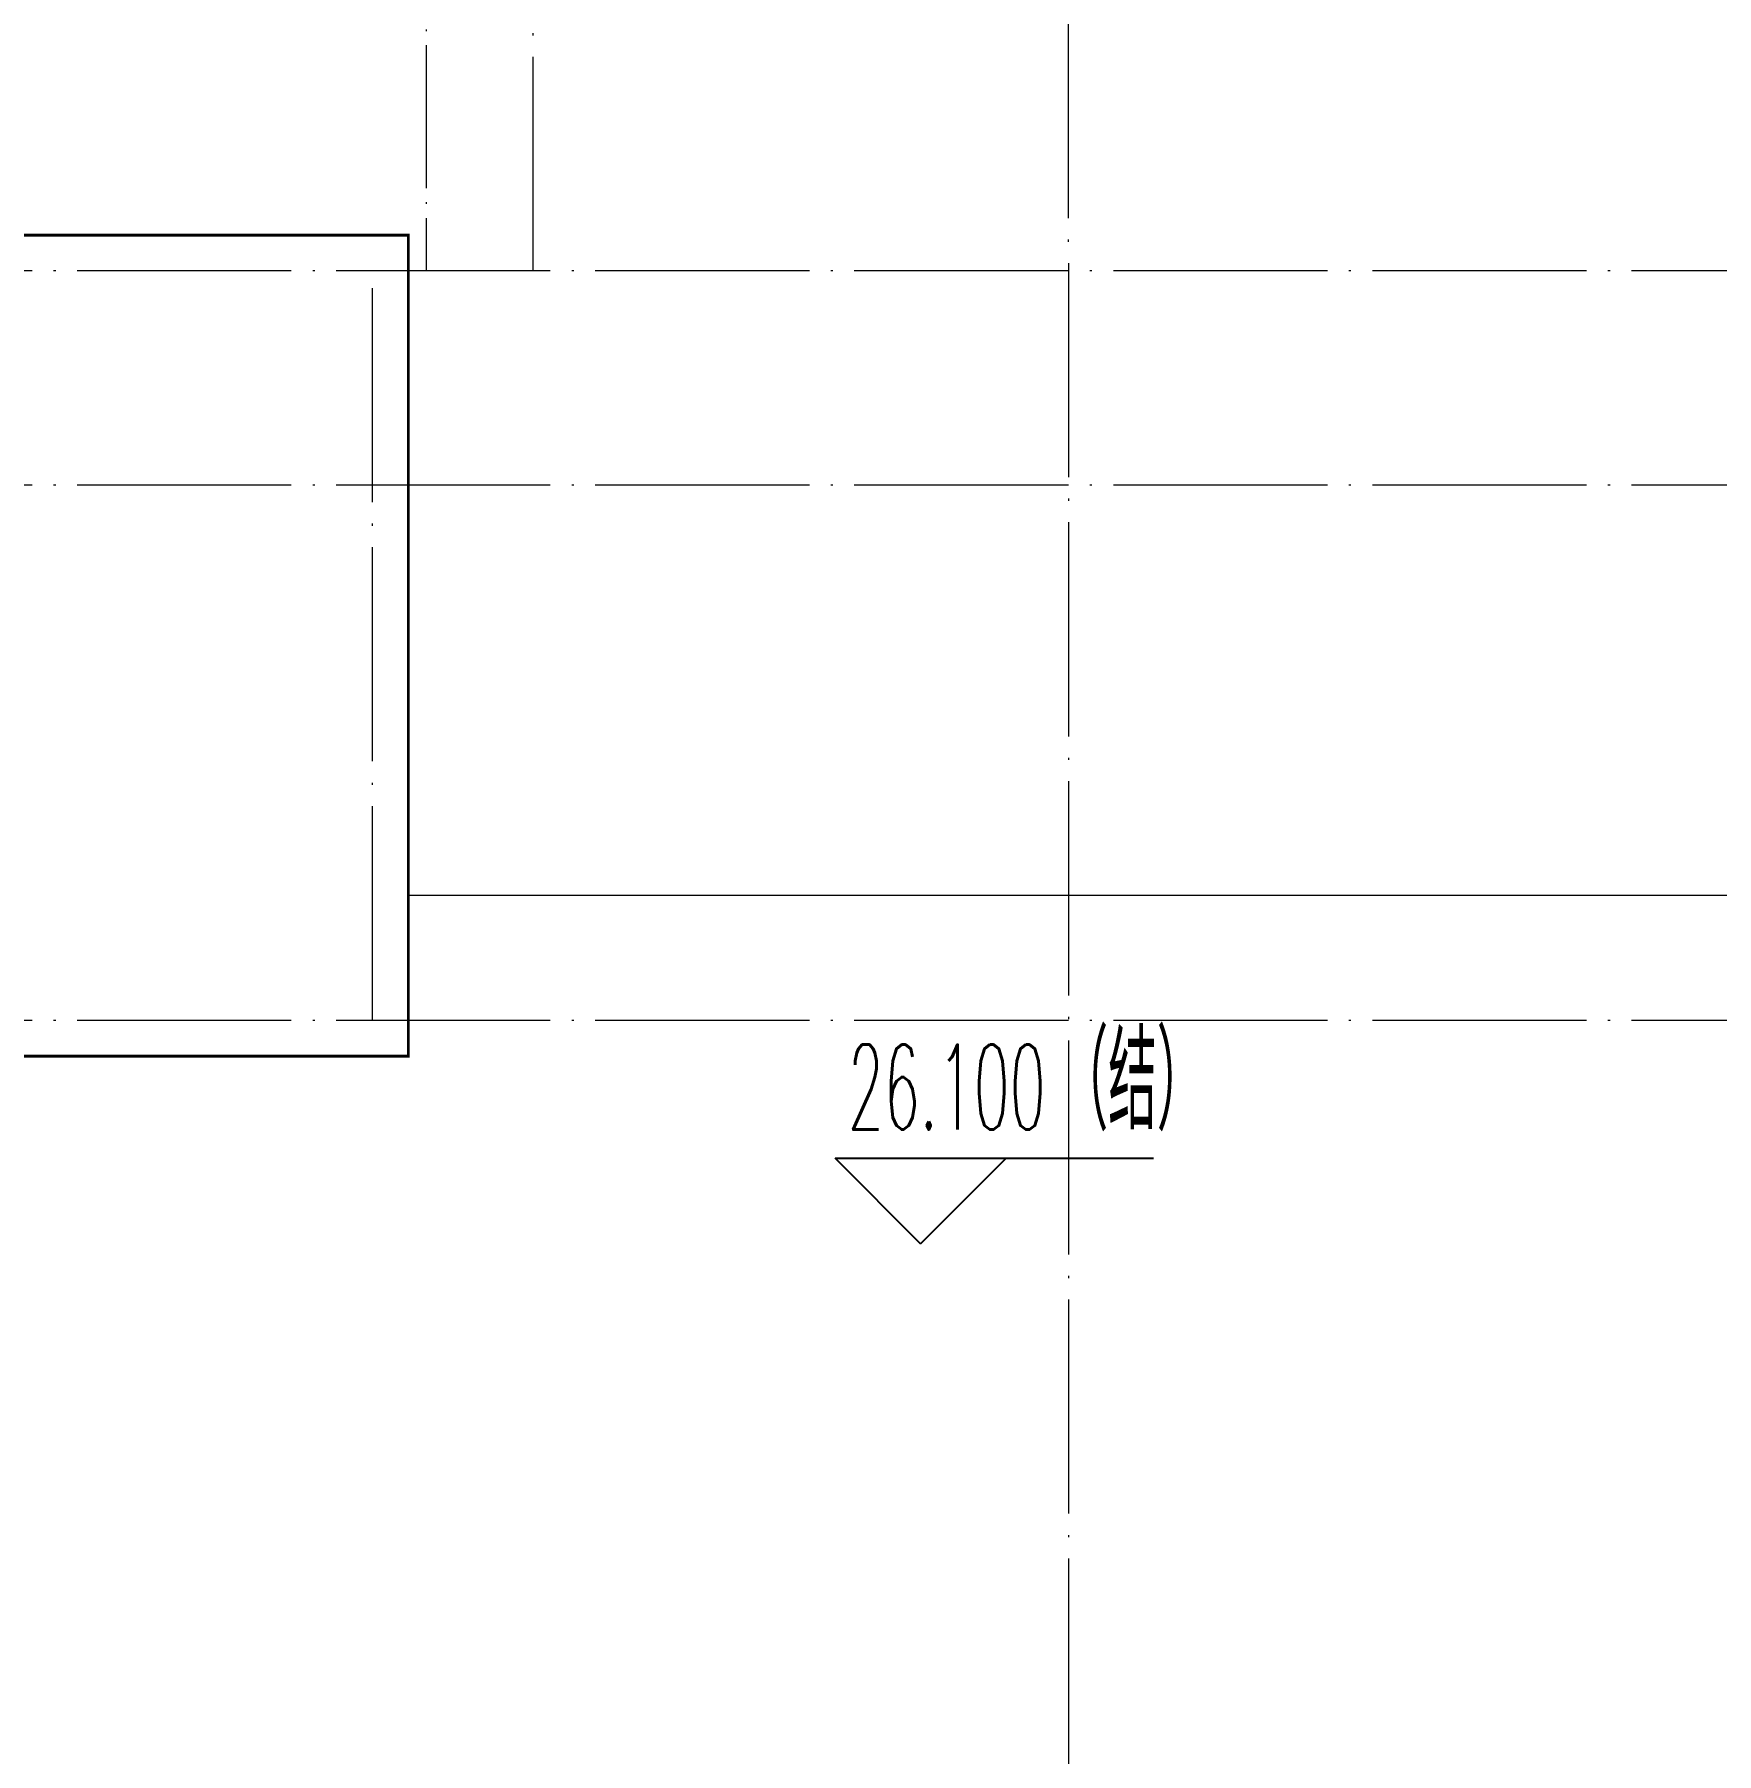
# Model space of a CAD drawing. Extents: x -518115 to 389031, y -231062 to 1628073.
# Drawn here: x 26119 to 30833, y 212153 to 216970 of the extents above; entities that cross this region are included whole.
import ezdxf

# ---------------------------------------------------------------- set-up
doc = ezdxf.new("R2010")
doc.units = 0
doc.header["$LTSCALE"] = 1000
doc.header["$MEASUREMENT"] = 0
doc.linetypes.add('DOTE', pattern=[2.42, 2, -0.2, 0.02, -0.2])
doc.layers.add('$RECOVER_210609100354-0', color=7, linetype='Continuous')
doc.layers.add('DIM_ELEV', color=3, linetype='Continuous')
doc.layers.add('DOTE', color=19, linetype='DOTE', lineweight=9)
doc.layers.add('平面-排水沟', color=86, linetype='Continuous', lineweight=15)
doc.styles.add('_TCH_DIM', font='SIMPLEX.shx', dxfattribs={"width": 0.7, "bigfont": 'GBCBIG.shx'})

# ---------------------------------------------------------------- blocks, each defined once
blk = doc.blocks.new('GDGDGDSDA')
at = {"layer": 'DOTE', "linetype": 'DOTE', "ltscale": 0.3}
for p, q in [((435034.6, 370658.3), (435034.8, 359558.3)), ((433534.8, 368458.3), (433534.8, 370058.3)), ((471334.8, 368458.3), (417334.8, 368458.3)), ((433084.8, 366358.3), (433084.8, 368458.3)), ((471334.8, 367858.3), (417334.8, 367858.3)), ((471334.8, 366358.3), (417334.8, 366358.3))]:
    blk.add_line(p, q, dxfattribs=at)

msp = doc.modelspace()

# ---------------------------------------------------------------- linework, layer by layer
at = {"layer": '$RECOVER_210609100354-0', "color": 30, "const_width": 8}
msp.add_lwpolyline([(24466.6, 216407), (27166.6, 216407), (27166.6, 214107), (24466.6, 214107)], close=True, dxfattribs=at)
at = {"layer": 'DIM_ELEV'}
for p, q in [((28602.5, 213581), (28362.5, 213821)), ((28362.5, 213821), (29254.7, 213821)), ((28602.5, 213581), (28842.5, 213821))]:
    msp.add_line(p, q, dxfattribs=at)
at = {"layer": 'DOTE', "ltscale": 0.2}
msp.add_line((27216.6, 217907.3), (27216.6, 216307), dxfattribs=at)
at = {"layer": '平面-排水沟'}
msp.add_line((35366.6, 214557.2), (27166.6, 214557.2), dxfattribs=at)

# ---------------------------------------------------------------- block references
msp.add_blockref('GDGDGDSDA', (-406018.2, -152151.3))

# ---------------------------------------------------------------- texts
at = {"layer": 'DIM_ELEV', "color": 7, "style": '_TCH_DIM'}
for s, height, width, p in [('（结）', 270.07, 0.7, (28992.1, 213901.1)), ('26.100', 238, 0.494118, (28398.5, 213901.1))]:
    msp.add_text(s, height=height, dxfattribs=dict(at, width=width)).set_placement(p)

doc.saveas('drawing.dxf')
